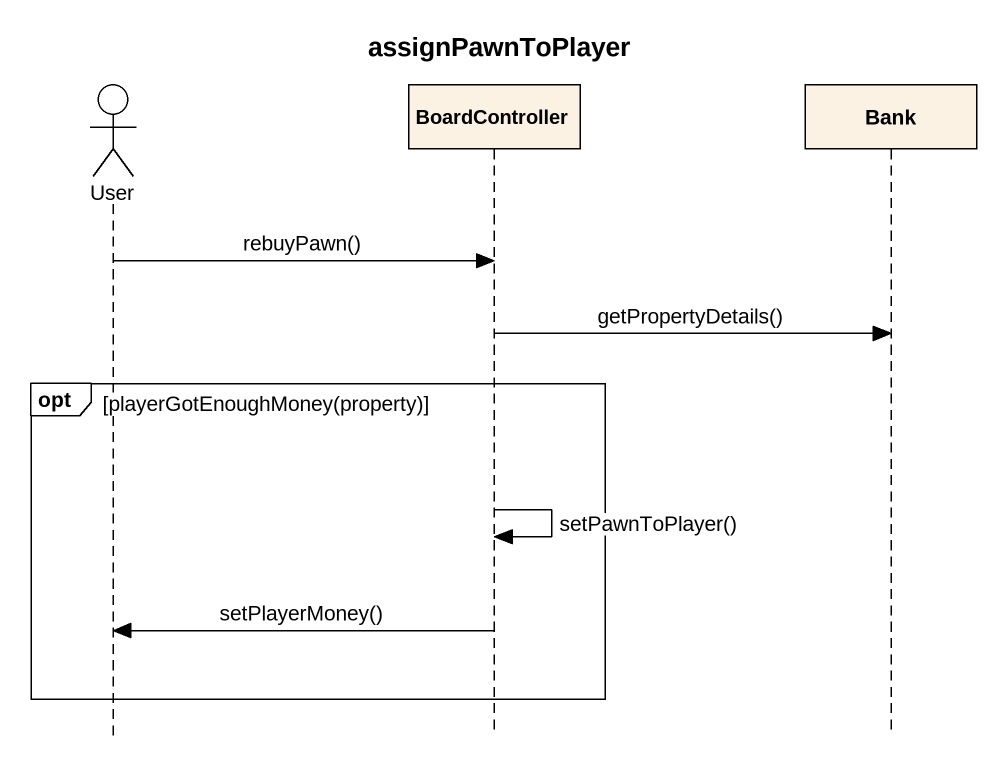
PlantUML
@startuml
title assignPawnToPlayer
hide footbox
actor User
participant BoardController
participant Bank

User -> BoardController : rebuyPawn()
BoardController -> Bank : getPropertyDetails()
opt playerGotEnoughMoney(property)
  BoardController -> BoardController : setPawnToPlayer()
  BoardController -> User : setPlayerMoney()
end
@enduml
